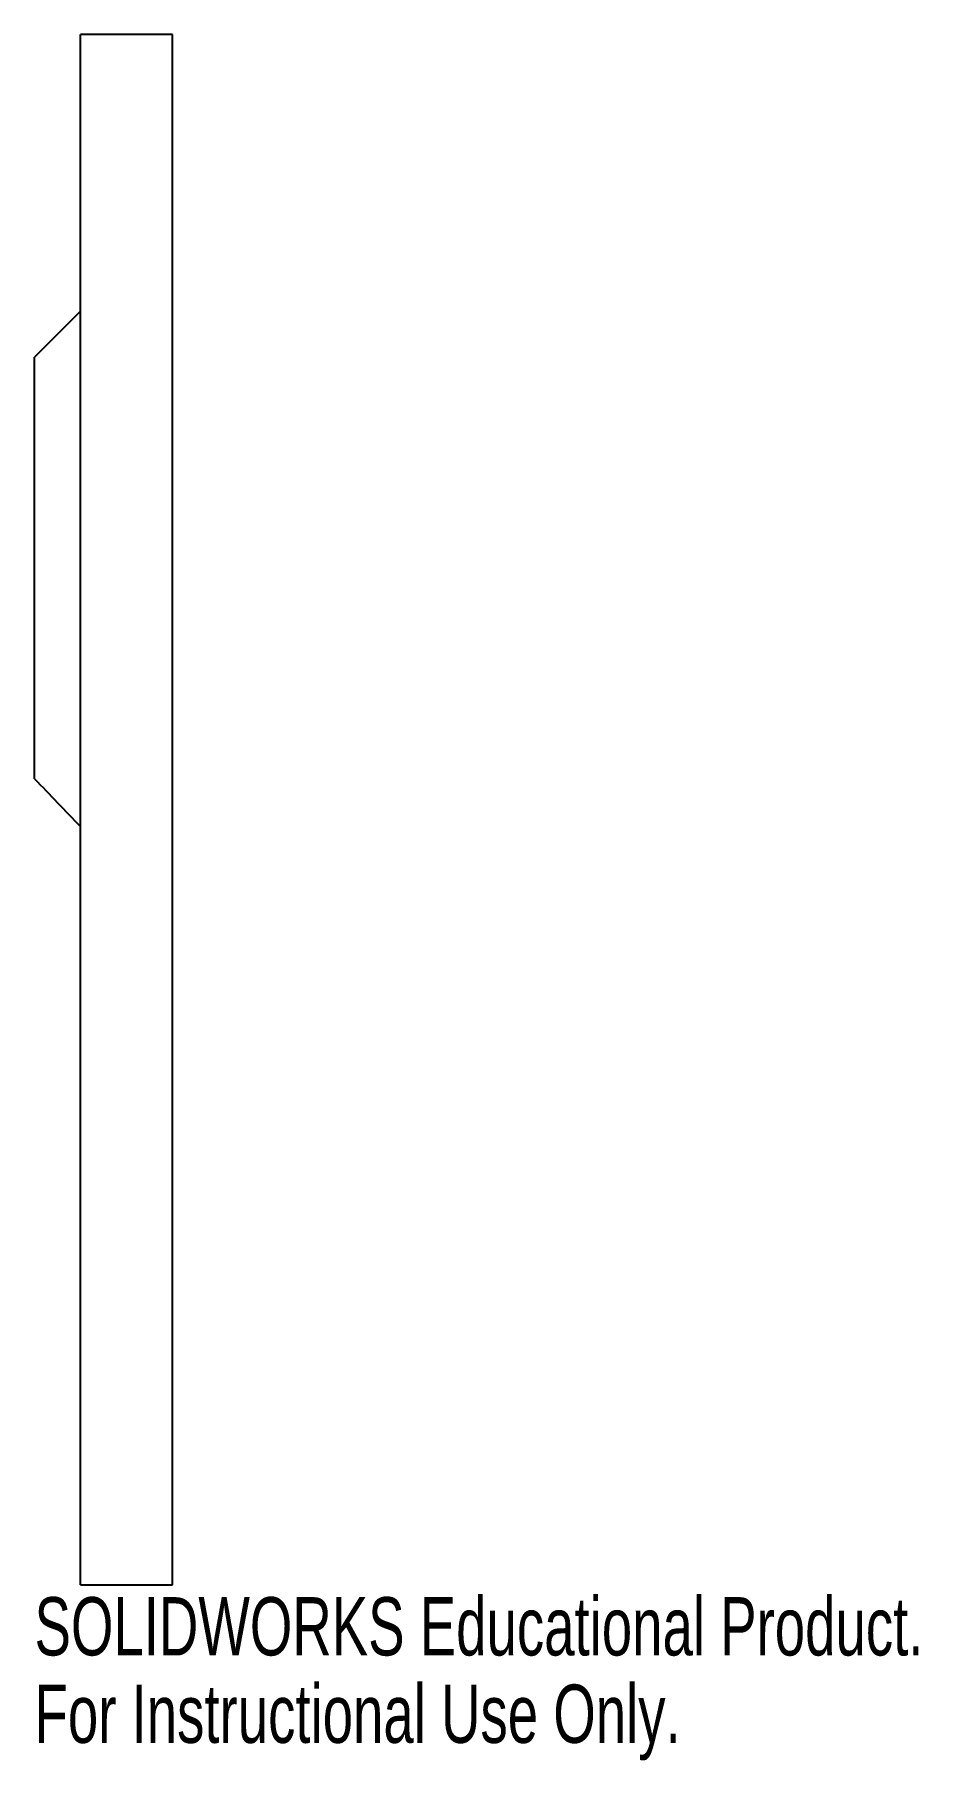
# Paper-space layout '_Right' of a CAD drawing. Header units: inches. Extents: x -0.45 to 2.43, y -3.1 to 2.53.
import ezdxf

# ---------------------------------------------------------------- set-up
doc = ezdxf.new("R2010")
doc.units = ezdxf.units.IN
doc.header["$MEASUREMENT"] = 0
doc.styles.add('SLDTEXTSTYLE0', font='TXT', dxfattribs={"width": 0.7})

psp = doc.layouts.new('_Right')

# ---------------------------------------------------------------- linework, layer by layer
at = {"color": 7, "linetype": 'Continuous', "lineweight": 25}
for p, q in [((0, 2.5303), (-0.3, 2.5303)), ((-0.3, -2.5303), (-0.3, 2.5303)), ((0, -2.5303), (0, 2.5303)), ((-0.3, 1.6269), (-0.45, 1.4769)), ((-0.45, 0.1007), (-0.45, 1.4769)), ((-0.3, -2.5303), (0, -2.5303))]:
    psp.add_line(p, q, dxfattribs=at)
psp.add_open_spline([(-0.45, 0.1007), (-0.4009, 0.0498), (-0.3509, -0.002), (-0.3, -0.0546)], degree=3, dxfattribs=at)

# ---------------------------------------------------------------- texts
at = {"color": 7, "linetype": 'Continuous', "char_height": 0.1903, "attachment_point": 1, "style": 'SLDTEXTSTYLE0'}
for s, insert in [('SOLIDWORKS Educational Product.', (-0.45, -2.5704)), ('For Instructional Use Only.', (-0.45, -2.8558))]:
    psp.add_mtext(s, dxfattribs=dict(at, insert=insert))

doc.saveas('drawing.dxf')
